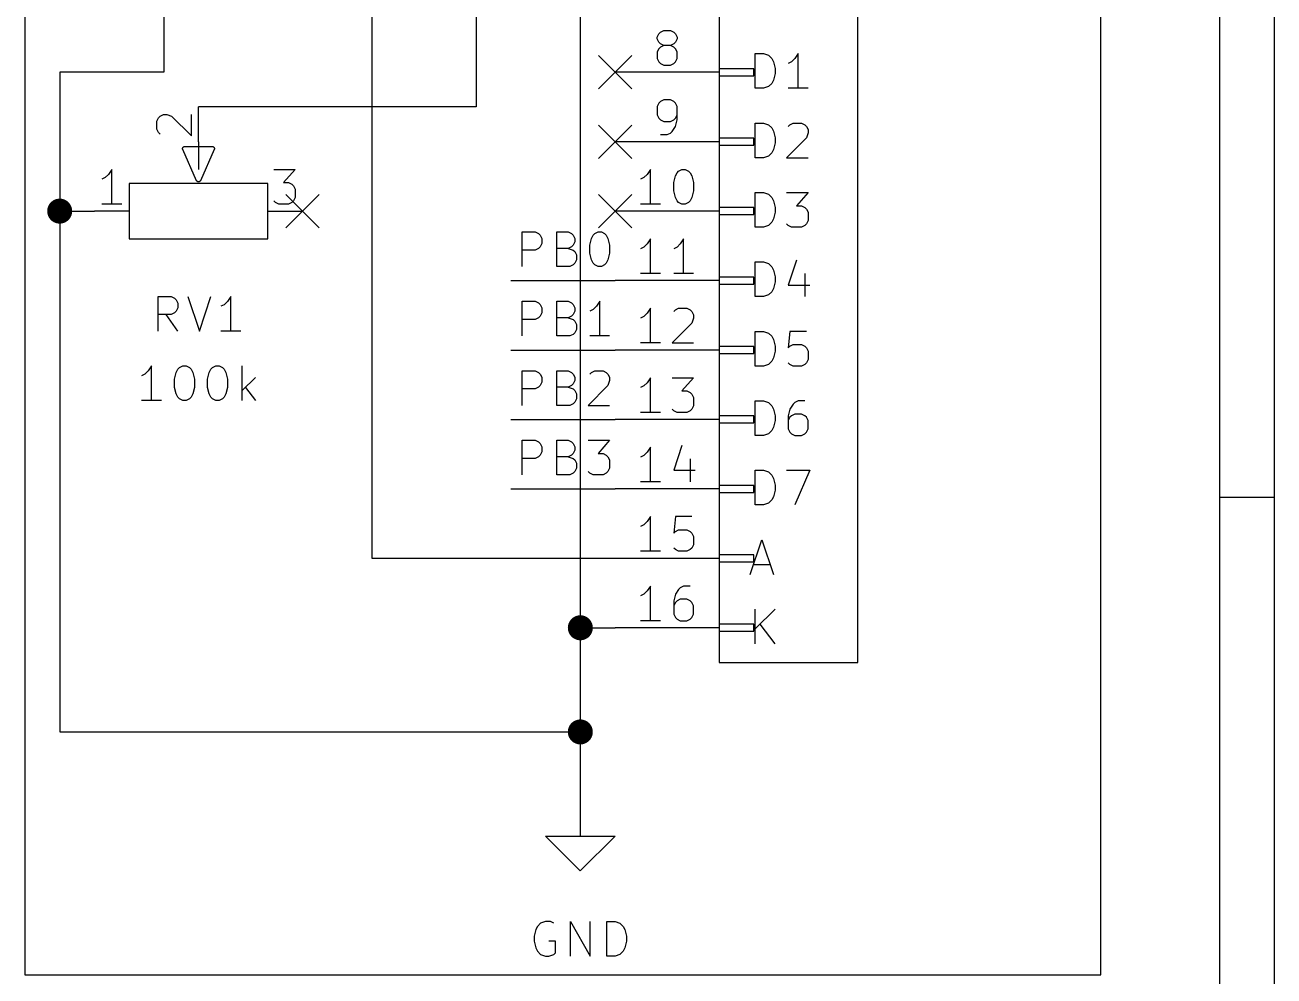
# Model space of a CAD drawing. Header units: millimetres. Extents: x 10 to 287, y -200 to -10.
# Drawn here: x 241.3 to 287, y -77.51 to -42.72 of the extents above; entities that cross this region are included whole.
import ezdxf

# ---------------------------------------------------------------- set-up
doc = ezdxf.new("R2010")
doc.units = ezdxf.units.MM
for name, color, linetype in [('BLUE', 174, 'CONTINUOUS'), ('GREENSIXTYFIVE', 129, 'CONTINUOUS'), ('LIGHTBLUE', 172, 'CONTINUOUS'), ('LIGHTGREEN', 92, 'CONTINUOUS'), ('LIGHTRED', 12, 'CONTINUOUS'), ('RED', 14, 'CONTINUOUS'), ('REDSIX', 19, 'CONTINUOUS'), ('WHITE', 250, 'CONTINUOUS')]:
    doc.layers.add(name, color=color, linetype=linetype)

msp = doc.modelspace()

# ---------------------------------------------------------------- linework, layer by layer
at = {"layer": 'BLUE', "linetype": 'CONTINUOUS'}
for p, q in [((262.2804, -43.8404), (263.4996, -45.0596)), ((263.4996, -43.8404), (262.2804, -45.0596)), ((262.2804, -46.3804), (263.4996, -47.5996)), ((263.4996, -46.3804), (262.2804, -47.5996)), ((250.8504, -48.9204), (252.0696, -50.1396)), ((252.0696, -48.9204), (250.8504, -50.1396)), ((262.2804, -48.9204), (263.4996, -50.1396)), ((263.4996, -48.9204), (262.2804, -50.1396))]:
    msp.add_line(p, q, dxfattribs=at)
at = {"layer": 'GREENSIXTYFIVE', "linetype": 'CONTINUOUS'}
for p, q in [((268.0183, -45.0375), (268.0183, -43.7675)), ((268.0183, -43.7675), (268.3207, -43.7675)), ((268.3207, -43.7675), (268.5021, -43.828)), ((268.5021, -43.828), (268.6231, -43.949)), ((269.5907, -43.7675), (269.4698, -43.949)), ((269.5907, -45.0375), (269.5907, -43.7675)), ((268.6231, -43.949), (268.6836, -44.0699)), ((268.6836, -44.0699), (268.744, -44.3118)), ((268.744, -44.3118), (268.744, -44.4932)), ((269.3488, -44.0699), (269.2279, -44.1304)), ((269.4698, -43.949), (269.3488, -44.0699)), ((268.6836, -44.7351), (268.6231, -44.8561)), ((268.744, -44.4932), (268.6836, -44.7351)), ((268.3207, -45.0375), (268.0183, -45.0375)), ((268.5021, -44.9771), (268.3207, -45.0375)), ((268.6231, -44.8561), (268.5021, -44.9771)), ((269.9536, -45.0375), (269.2279, -45.0375)), ((268.0183, -47.5775), (268.0183, -46.3075)), ((268.0183, -46.3075), (268.3207, -46.3075)), ((268.3207, -46.3075), (268.5021, -46.368)), ((268.5021, -46.368), (268.6231, -46.489)), ((268.6231, -46.489), (268.6836, -46.6099)), ((268.6836, -46.6099), (268.744, -46.8518)), ((269.2279, -46.4285), (269.2883, -46.368)), ((269.2883, -46.368), (269.4093, -46.3075)), ((269.4093, -46.3075), (269.7117, -46.3075)), ((269.7117, -46.3075), (269.8326, -46.368)), ((269.8326, -46.368), (269.8931, -46.4285)), ((269.8931, -46.4285), (269.9536, -46.5494)), ((269.9536, -46.5494), (269.9536, -46.6704)), ((268.744, -47.0332), (268.6836, -47.2751)), ((268.744, -46.8518), (268.744, -47.0332)), ((269.8931, -46.8518), (269.1674, -47.5775)), ((269.9536, -46.6704), (269.8931, -46.8518)), ((268.5021, -47.5171), (268.3207, -47.5775)), ((268.6231, -47.3961), (268.5021, -47.5171)), ((268.6836, -47.2751), (268.6231, -47.3961)), ((268.3207, -47.5775), (268.0183, -47.5775)), ((269.1674, -47.5775), (269.9536, -47.5775)), ((268.0183, -50.1175), (268.0183, -48.8475)), ((268.0183, -48.8475), (268.3207, -48.8475)), ((268.3207, -48.8475), (268.5021, -48.908)), ((269.1674, -48.8475), (269.9536, -48.8475)), ((269.9536, -48.8475), (269.5302, -49.3313)), ((268.5021, -48.908), (268.6231, -49.029)), ((268.6231, -49.029), (268.6836, -49.1499)), ((268.6836, -49.1499), (268.744, -49.3918)), ((269.5302, -49.3313), (269.7117, -49.3313)), ((269.7117, -49.3313), (269.8326, -49.3918)), ((268.6836, -49.8151), (268.6231, -49.9361)), ((268.744, -49.5732), (268.6836, -49.8151)), ((268.744, -49.3918), (268.744, -49.5732)), ((269.8326, -49.3918), (269.8931, -49.4523)), ((269.8931, -49.4523), (269.9536, -49.5732)), ((269.9536, -49.5732), (269.9536, -49.8756)), ((268.3207, -50.1175), (268.0183, -50.1175)), ((268.5021, -50.0571), (268.3207, -50.1175)), ((268.6231, -49.9361), (268.5021, -50.0571)), ((269.2279, -50.0571), (269.1674, -49.9966)), ((269.3488, -50.1175), (269.2279, -50.0571)), ((269.7117, -50.1175), (269.3488, -50.1175)), ((269.8326, -50.0571), (269.7117, -50.1175)), ((269.8931, -49.9966), (269.8326, -50.0571)), ((269.9536, -49.8756), (269.8931, -49.9966)), ((268.0183, -52.6575), (268.0183, -51.3875)), ((268.0183, -51.3875), (268.3207, -51.3875)), ((268.3207, -51.3875), (268.5021, -51.448)), ((268.5021, -51.448), (268.6231, -51.569)), ((268.6231, -51.569), (268.6836, -51.6899)), ((269.5302, -51.3271), (269.2279, -52.2342)), ((268.6836, -51.6899), (268.744, -51.9318)), ((268.744, -51.9318), (268.744, -52.1132)), ((269.8326, -51.8109), (269.8326, -52.6575)), ((268.6231, -52.4761), (268.5021, -52.5971)), ((268.6836, -52.3551), (268.6231, -52.4761)), ((268.744, -52.1132), (268.6836, -52.3551)), ((269.2279, -52.2342), (270.014, -52.2342)), ((246.1682, -53.9191), (246.1682, -52.6491)), ((246.1682, -52.6491), (246.652, -52.6491)), ((246.652, -52.6491), (246.773, -52.7096)), ((246.773, -52.7096), (246.8335, -52.7701)), ((246.8335, -52.7701), (246.8939, -52.891)), ((246.8939, -52.891), (246.8939, -53.0725)), ((247.2568, -52.6491), (247.6801, -53.9191)), ((247.6801, -53.9191), (248.1035, -52.6491)), ((248.5873, -52.9515), (248.4664, -53.012)), ((248.7083, -52.8306), (248.5873, -52.9515)), ((248.8292, -52.6491), (248.7083, -52.8306)), ((248.8292, -53.9191), (248.8292, -52.6491)), ((268.3207, -52.6575), (268.0183, -52.6575)), ((268.5021, -52.5971), (268.3207, -52.6575)), ((246.652, -53.3144), (246.1682, -53.3144)), ((246.8939, -53.9191), (246.4706, -53.3144)), ((246.773, -53.2539), (246.652, -53.3144)), ((246.8335, -53.1934), (246.773, -53.2539)), ((246.8939, -53.0725), (246.8335, -53.1934)), ((249.1921, -53.9191), (248.4664, -53.9191)), ((268.0183, -55.1975), (268.0183, -53.9275)), ((268.0183, -53.9275), (268.3207, -53.9275)), ((268.3207, -53.9275), (268.5021, -53.988)), ((269.2883, -53.9275), (269.2279, -54.5323)), ((269.8931, -53.9275), (269.2883, -53.9275)), ((268.5021, -53.988), (268.6231, -54.109)), ((268.6231, -54.109), (268.6836, -54.2299)), ((268.6836, -54.2299), (268.744, -54.4718)), ((268.744, -54.6532), (268.6836, -54.8951)), ((268.744, -54.4718), (268.744, -54.6532)), ((269.2279, -54.5323), (269.2883, -54.4718)), ((269.2883, -54.4718), (269.4093, -54.4113)), ((269.4093, -54.4113), (269.7117, -54.4113)), ((269.7117, -54.4113), (269.8326, -54.4718)), ((269.8326, -54.4718), (269.8931, -54.5323)), ((269.8931, -54.5323), (269.9536, -54.6532)), ((269.9536, -54.6532), (269.9536, -54.9556)), ((245.9264, -55.1891), (245.8055, -55.3706)), ((245.9264, -56.4591), (245.9264, -55.1891)), ((246.894, -55.3101), (246.9545, -55.2496)), ((246.9545, -55.2496), (247.0754, -55.1891)), ((247.0754, -55.1891), (247.1964, -55.1891)), ((247.1964, -55.1891), (247.3173, -55.2496)), ((247.3173, -55.2496), (247.3778, -55.3101)), ((248.1035, -55.3101), (248.164, -55.2496)), ((248.164, -55.2496), (248.2849, -55.1891)), ((248.2849, -55.1891), (248.4059, -55.1891)), ((248.4059, -55.1891), (248.5268, -55.2496)), ((248.5268, -55.2496), (248.5873, -55.3101)), ((249.2525, -56.4591), (249.2525, -55.1891)), ((268.3207, -55.1975), (268.0183, -55.1975)), ((268.5021, -55.1371), (268.3207, -55.1975)), ((268.6231, -55.0161), (268.5021, -55.1371)), ((268.6836, -54.8951), (268.6231, -55.0161)), ((269.2883, -55.1371), (269.2279, -55.0766)), ((269.4093, -55.1975), (269.2883, -55.1371)), ((269.7117, -55.1975), (269.4093, -55.1975)), ((269.8326, -55.1371), (269.7117, -55.1975)), ((269.8931, -55.0766), (269.8326, -55.1371)), ((269.9536, -54.9556), (269.8931, -55.0766)), ((245.6845, -55.4915), (245.5636, -55.552)), ((245.8055, -55.3706), (245.6845, -55.4915)), ((246.7731, -55.6729), (246.8335, -55.431)), ((246.7731, -55.9753), (246.7731, -55.6729)), ((246.8335, -55.431), (246.894, -55.3101)), ((247.3778, -55.3101), (247.4383, -55.431)), ((247.4383, -55.431), (247.4988, -55.6729)), ((247.4988, -55.6729), (247.4988, -55.9753)), ((247.9826, -55.6729), (248.043, -55.431)), ((247.9826, -55.9753), (247.9826, -55.6729)), ((248.043, -55.431), (248.1035, -55.3101)), ((248.5873, -55.3101), (248.6478, -55.431)), ((248.6478, -55.431), (248.7083, -55.6729)), ((248.7083, -55.6729), (248.7083, -55.9753)), ((249.7363, -55.6125), (249.2525, -56.0963)), ((246.8335, -56.2172), (246.7731, -55.9753)), ((247.4988, -55.9753), (247.4383, -56.2172)), ((248.043, -56.2172), (247.9826, -55.9753)), ((248.7083, -55.9753), (248.6478, -56.2172)), ((249.3735, -55.9753), (249.7363, -56.4591)), ((246.2893, -56.4591), (245.5636, -56.4591)), ((246.894, -56.3382), (246.8335, -56.2172)), ((246.9545, -56.3987), (246.894, -56.3382)), ((247.0754, -56.4591), (246.9545, -56.3987)), ((247.1964, -56.4591), (247.0754, -56.4591)), ((247.3173, -56.3987), (247.1964, -56.4591)), ((247.3778, -56.3382), (247.3173, -56.3987)), ((247.4383, -56.2172), (247.3778, -56.3382)), ((248.1035, -56.3382), (248.043, -56.2172)), ((248.164, -56.3987), (248.1035, -56.3382)), ((248.2849, -56.4591), (248.164, -56.3987)), ((248.4059, -56.4591), (248.2849, -56.4591)), ((248.5268, -56.3987), (248.4059, -56.4591)), ((248.5873, -56.3382), (248.5268, -56.3987)), ((248.6478, -56.2172), (248.5873, -56.3382)), ((268.0183, -57.7375), (268.0183, -56.4675)), ((268.0183, -56.4675), (268.3207, -56.4675)), ((268.3207, -56.4675), (268.5021, -56.528)), ((268.5021, -56.528), (268.6231, -56.649)), ((268.6231, -56.649), (268.6836, -56.7699)), ((269.4093, -56.5885), (269.2883, -56.7699)), ((269.4698, -56.528), (269.4093, -56.5885)), ((269.5907, -56.4675), (269.4698, -56.528)), ((269.8326, -56.4675), (269.5907, -56.4675)), ((268.6836, -56.7699), (268.744, -57.0118)), ((268.744, -57.0118), (268.744, -57.1932)), ((269.2883, -56.7699), (269.2279, -57.0118)), ((269.2279, -57.0118), (269.2279, -57.4956)), ((269.2883, -57.0723), (269.2279, -57.1932)), ((269.3488, -57.0118), (269.2883, -57.0723)), ((269.4698, -56.9513), (269.3488, -57.0118)), ((269.7117, -56.9513), (269.4698, -56.9513)), ((269.8326, -57.0118), (269.7117, -56.9513)), ((269.8931, -57.0723), (269.8326, -57.0118)), ((269.9536, -57.1932), (269.8931, -57.0723)), ((268.6231, -57.5561), (268.5021, -57.6771)), ((268.6836, -57.4351), (268.6231, -57.5561)), ((268.744, -57.1932), (268.6836, -57.4351)), ((269.2279, -57.4956), (269.2883, -57.6166)), ((269.8931, -57.6166), (269.9536, -57.4956)), ((269.9536, -57.4956), (269.9536, -57.1932)), ((268.3207, -57.7375), (268.0183, -57.7375)), ((268.5021, -57.6771), (268.3207, -57.7375)), ((269.2883, -57.6166), (269.3488, -57.6771)), ((269.3488, -57.6771), (269.4698, -57.7375)), ((269.4698, -57.7375), (269.7117, -57.7375)), ((269.7117, -57.7375), (269.8326, -57.6771)), ((269.8326, -57.6771), (269.8931, -57.6166)), ((268.0183, -60.2775), (268.0183, -59.0075)), ((268.0183, -59.0075), (268.3207, -59.0075)), ((268.3207, -59.0075), (268.5021, -59.068)), ((268.5021, -59.068), (268.6231, -59.189)), ((268.6231, -59.189), (268.6836, -59.3099)), ((268.6836, -59.3099), (268.744, -59.5518)), ((269.1674, -59.0075), (270.014, -59.0075)), ((270.014, -59.0075), (269.4698, -60.2775)), ((268.744, -59.7332), (268.6836, -59.9751)), ((268.744, -59.5518), (268.744, -59.7332)), ((268.3207, -60.2775), (268.0183, -60.2775)), ((268.5021, -60.2171), (268.3207, -60.2775)), ((268.6231, -60.0961), (268.5021, -60.2171)), ((268.6836, -59.9751), (268.6231, -60.0961)), ((267.8369, -62.8175), (268.2602, -61.5475)), ((268.2602, -61.5475), (268.6836, -62.8175)), ((267.9579, -62.4547), (268.5626, -62.4547)), ((268.0183, -65.3575), (268.0183, -64.0875)), ((268.744, -64.0875), (268.0183, -64.8132)), ((268.744, -65.3575), (268.1998, -64.6318)), ((259.9871, -75.8116), (259.9267, -76.0535)), ((260.0476, -75.6907), (259.9871, -75.8116)), ((260.1686, -75.5697), (260.0476, -75.6907)), ((260.35, -75.5092), (260.1686, -75.5697)), ((260.5314, -75.5092), (260.35, -75.5092)), ((260.6524, -75.5697), (260.5314, -75.5092)), ((261.2571, -76.7792), (261.2571, -75.5092)), ((261.2571, -75.5092), (261.9828, -76.7792)), ((261.9828, -76.7792), (261.9828, -75.5092)), ((262.5876, -76.7792), (262.5876, -75.5092)), ((262.5876, -75.5092), (262.89, -75.5092)), ((262.89, -75.5092), (263.0714, -75.5697)), ((263.0714, -75.5697), (263.1924, -75.6907)), ((263.1924, -75.6907), (263.2529, -75.8116)), ((263.2529, -75.8116), (263.3133, -76.0535)), ((259.9267, -76.0535), (259.9267, -76.2349)), ((259.9267, -76.2349), (259.9871, -76.4768)), ((260.7128, -76.2349), (260.4709, -76.2349)), ((260.7128, -76.6583), (260.7128, -76.2349)), ((263.3133, -76.2349), (263.2529, -76.4768)), ((263.3133, -76.0535), (263.3133, -76.2349)), ((259.9871, -76.4768), (260.0476, -76.5978)), ((260.0476, -76.5978), (260.1686, -76.7188)), ((260.1686, -76.7188), (260.35, -76.7792)), ((260.35, -76.7792), (260.4709, -76.7792)), ((260.4709, -76.7792), (260.6524, -76.7188)), ((260.6524, -76.7188), (260.7128, -76.6583)), ((262.89, -76.7792), (262.5876, -76.7792)), ((263.0714, -76.7188), (262.89, -76.7792)), ((263.1924, -76.5978), (263.0714, -76.7188)), ((263.2529, -76.4768), (263.1924, -76.5978))]:
    msp.add_line(p, q, dxfattribs=at)
at = {"layer": 'LIGHTBLUE', "linetype": 'CONTINUOUS'}
for p, q in [((241.3, -19.05), (241.3, -77.47)), ((280.67, -77.47), (280.67, -19.05)), ((241.3, -77.47), (280.67, -77.47))]:
    msp.add_line(p, q, dxfattribs=at)
at = {"layer": 'LIGHTGREEN', "linetype": 'CONTINUOUS'}
for p, q in [((261.62, -26.67), (261.62, -64.77)), ((254, -62.23), (254, -29.21)), ((257.81, -31.75), (257.81, -45.72)), ((246.38, -36.83), (246.38, -44.45)), ((246.38, -44.45), (242.57, -44.45)), ((242.57, -44.45), (242.57, -49.53)), ((257.81, -45.72), (247.65, -45.72)), ((242.57, -49.53), (242.57, -68.58)), ((242.57, -49.53), (243.84, -49.53)), ((259.08, -52.07), (262.89, -52.07)), ((259.08, -54.61), (262.89, -54.61)), ((259.08, -57.15), (262.89, -57.15)), ((259.08, -59.69), (262.89, -59.69)), ((262.89, -62.23), (254, -62.23)), ((261.62, -64.77), (262.89, -64.77)), ((261.62, -64.77), (261.62, -68.58)), ((242.57, -68.58), (261.62, -68.58)), ((261.62, -68.58), (261.62, -71.12))]:
    msp.add_line(p, q, dxfattribs=at)
at = {"layer": 'LIGHTGREEN', "const_width": 0.4572}
for points in [[(242.3414, -49.53, 1), (242.7986, -49.53, 1)], [(261.3914, -64.77, 1), (261.8486, -64.77, 1)], [(261.3914, -68.58, 1), (261.8486, -68.58, 1)]]:
    msp.add_lwpolyline(points, format="xyb", close=True, dxfattribs=at)
at = {"layer": 'LIGHTRED', "linetype": 'CONTINUOUS'}
for p, q in [((264.5531, -42.9834), (264.6741, -42.9229)), ((264.6741, -42.9229), (264.916, -42.9229)), ((264.916, -42.9229), (265.0369, -42.9834)), ((264.4322, -43.1648), (264.4926, -43.0439)), ((264.4322, -43.2253), (264.4322, -43.1648)), ((264.4926, -43.3463), (264.4322, -43.2253)), ((264.4926, -43.0439), (264.5531, -42.9834)), ((264.5531, -43.4067), (264.4926, -43.3463)), ((264.6741, -43.4672), (264.5531, -43.4067)), ((265.0369, -43.4067), (264.916, -43.4672)), ((265.0369, -42.9834), (265.0974, -43.0439)), ((265.0974, -43.3463), (265.0369, -43.4067)), ((265.0974, -43.0439), (265.1579, -43.1648)), ((265.1579, -43.2253), (265.0974, -43.3463)), ((265.1579, -43.1648), (265.1579, -43.2253)), ((264.4926, -43.5882), (264.4322, -43.7091)), ((264.4322, -43.7091), (264.4322, -43.951)), ((264.5531, -43.5277), (264.4926, -43.5882)), ((264.6741, -43.4672), (264.5531, -43.5277)), ((264.916, -43.4672), (264.6741, -43.4672)), ((265.0369, -43.5277), (264.916, -43.4672)), ((265.0974, -43.5882), (265.0369, -43.5277)), ((265.1579, -43.7091), (265.0974, -43.5882)), ((265.1579, -43.951), (265.1579, -43.7091)), ((264.4322, -43.951), (264.4926, -44.072)), ((264.4926, -44.072), (264.5531, -44.1325)), ((264.5531, -44.1325), (264.6741, -44.1929)), ((264.6741, -44.1929), (264.916, -44.1929)), ((264.916, -44.1929), (265.0369, -44.1325)), ((265.0369, -44.1325), (265.0974, -44.072)), ((265.0974, -44.072), (265.1579, -43.951)), ((264.4926, -45.5839), (264.4322, -45.7048)), ((264.5531, -45.5234), (264.4926, -45.5839)), ((264.6741, -45.4629), (264.5531, -45.5234)), ((264.916, -45.4629), (264.6741, -45.4629)), ((265.0369, -45.5234), (264.916, -45.4629)), ((265.0974, -45.5839), (265.0369, -45.5234)), ((265.1579, -45.7048), (265.0974, -45.5839)), ((246.1229, -46.2339), (246.1834, -46.113)), ((246.1834, -46.113), (246.2439, -46.0525)), ((246.2439, -46.0525), (246.3648, -45.992)), ((246.3648, -45.992), (246.4858, -45.992)), ((246.4858, -45.992), (246.6672, -46.0525)), ((246.6672, -46.0525), (247.3929, -46.7782)), ((247.3929, -46.7782), (247.3929, -45.992)), ((264.4322, -45.7048), (264.4322, -46.0072)), ((264.4322, -46.0072), (264.4926, -46.1282)), ((264.4926, -46.1282), (264.5531, -46.1886)), ((265.0369, -46.1886), (265.0974, -46.1282)), ((265.0974, -46.1282), (265.1579, -46.0072)), ((265.1579, -46.1886), (265.1579, -45.7048)), ((246.1229, -46.5363), (246.1229, -46.2339)), ((246.1834, -46.6573), (246.1229, -46.5363)), ((264.5531, -46.1886), (264.6741, -46.2491)), ((264.6741, -46.2491), (264.916, -46.2491)), ((264.916, -46.2491), (265.0369, -46.1886)), ((264.916, -46.6725), (264.9764, -46.612)), ((264.9764, -46.612), (265.0974, -46.4305)), ((265.0974, -46.4305), (265.1579, -46.1886)), ((246.2439, -46.7177), (246.1834, -46.6573)), ((264.5531, -46.7329), (264.795, -46.7329)), ((264.795, -46.7329), (264.916, -46.6725)), ((244.2331, -48.3053), (244.1122, -48.3658)), ((244.3541, -48.1844), (244.2331, -48.3053)), ((244.475, -48.0029), (244.3541, -48.1844)), ((244.475, -49.2729), (244.475, -48.0029)), ((250.4017, -48.0029), (251.1879, -48.0029)), ((251.1879, -48.0029), (250.7645, -48.4867)), ((263.9483, -48.3053), (263.8274, -48.3658)), ((264.0693, -48.1844), (263.9483, -48.3053)), ((264.1902, -48.0029), (264.0693, -48.1844)), ((264.1902, -49.2729), (264.1902, -48.0029)), ((265.0369, -48.4867), (265.0973, -48.2448)), ((265.0973, -48.2448), (265.1578, -48.1239)), ((265.1578, -48.1239), (265.2183, -48.0634)), ((265.2183, -48.0634), (265.3392, -48.0029)), ((265.3392, -48.0029), (265.4602, -48.0029)), ((265.4602, -48.0029), (265.5811, -48.0634)), ((265.5811, -48.0634), (265.6416, -48.1239)), ((265.6416, -48.1239), (265.7021, -48.2448)), ((265.7021, -48.2448), (265.7626, -48.4867)), ((250.7645, -48.4867), (250.946, -48.4867)), ((250.946, -48.4867), (251.0669, -48.5472)), ((251.0669, -48.5472), (251.1274, -48.6077)), ((251.1274, -48.6077), (251.1879, -48.7286)), ((251.1879, -48.7286), (251.1879, -49.031)), ((265.0369, -48.7891), (265.0369, -48.4867)), ((265.0973, -49.031), (265.0369, -48.7891)), ((265.7626, -48.7891), (265.7021, -49.031)), ((265.7626, -48.4867), (265.7626, -48.7891)), ((244.8379, -49.2729), (244.1122, -49.2729)), ((250.4622, -49.2125), (250.4017, -49.152)), ((250.5831, -49.2729), (250.4622, -49.2125)), ((250.946, -49.2729), (250.5831, -49.2729)), ((251.0669, -49.2125), (250.946, -49.2729)), ((251.1274, -49.152), (251.0669, -49.2125)), ((251.1879, -49.031), (251.1274, -49.152)), ((264.5531, -49.2729), (263.8274, -49.2729)), ((265.1578, -49.152), (265.0973, -49.031)), ((265.2183, -49.2125), (265.1578, -49.152)), ((265.3392, -49.2729), (265.2183, -49.2125)), ((265.4602, -49.2729), (265.3392, -49.2729)), ((265.5811, -49.2125), (265.4602, -49.2729)), ((265.6416, -49.152), (265.5811, -49.2125)), ((265.7021, -49.031), (265.6416, -49.152)), ((264.0693, -50.7244), (263.9483, -50.8453)), ((264.1902, -50.5429), (264.0693, -50.7244)), ((264.1902, -51.8129), (264.1902, -50.5429)), ((265.2788, -50.7244), (265.1578, -50.8453)), ((265.3997, -50.5429), (265.2788, -50.7244)), ((265.3997, -51.8129), (265.3997, -50.5429)), ((263.9483, -50.8453), (263.8274, -50.9058)), ((265.1578, -50.8453), (265.0369, -50.9058)), ((264.5531, -51.8129), (263.8274, -51.8129)), ((265.7626, -51.8129), (265.0369, -51.8129)), ((263.9483, -53.3853), (263.8274, -53.4458)), ((264.0693, -53.2644), (263.9483, -53.3853)), ((264.1902, -53.0829), (264.0693, -53.2644)), ((264.1902, -54.3529), (264.1902, -53.0829)), ((265.0369, -53.2039), (265.0973, -53.1434)), ((265.0973, -53.1434), (265.2183, -53.0829)), ((265.2183, -53.0829), (265.5207, -53.0829)), ((265.5207, -53.0829), (265.6416, -53.1434)), ((265.6416, -53.1434), (265.7021, -53.2039)), ((265.7021, -53.2039), (265.7626, -53.3248)), ((265.7626, -53.4458), (265.7021, -53.6272)), ((265.7626, -53.3248), (265.7626, -53.4458)), ((265.7021, -53.6272), (264.9764, -54.3529)), ((264.5531, -54.3529), (263.8274, -54.3529)), ((264.9764, -54.3529), (265.7626, -54.3529)), ((264.1902, -55.6229), (264.0693, -55.8044)), ((264.1902, -56.8929), (264.1902, -55.6229)), ((264.9764, -55.6229), (265.7626, -55.6229)), ((265.7626, -55.6229), (265.3392, -56.1067)), ((263.9483, -55.9253), (263.8274, -55.9858)), ((264.0693, -55.8044), (263.9483, -55.9253)), ((265.3392, -56.1067), (265.5207, -56.1067)), ((265.5207, -56.1067), (265.6416, -56.1672)), ((265.6416, -56.1672), (265.7021, -56.2277)), ((265.7021, -56.2277), (265.7626, -56.3486)), ((265.7626, -56.651), (265.7021, -56.772)), ((265.7626, -56.3486), (265.7626, -56.651)), ((264.5531, -56.8929), (263.8274, -56.8929)), ((265.0369, -56.8325), (264.9764, -56.772)), ((265.1578, -56.8929), (265.0369, -56.8325)), ((265.5207, -56.8929), (265.1578, -56.8929)), ((265.6416, -56.8325), (265.5207, -56.8929)), ((265.7021, -56.772), (265.6416, -56.8325)), ((263.9483, -58.4653), (263.8274, -58.5258)), ((264.0693, -58.3444), (263.9483, -58.4653)), ((264.1902, -58.1629), (264.0693, -58.3444)), ((264.1902, -59.4329), (264.1902, -58.1629)), ((265.3392, -58.1025), (265.0369, -59.0096)), ((265.6416, -58.5863), (265.6416, -59.4329)), ((265.0369, -59.0096), (265.823, -59.0096)), ((264.5531, -59.4329), (263.8274, -59.4329)), ((264.1902, -60.7029), (264.0693, -60.8844)), ((264.1902, -61.9729), (264.1902, -60.7029)), ((265.0973, -60.7029), (265.0369, -61.3077)), ((265.7021, -60.7029), (265.0973, -60.7029)), ((263.9483, -61.0053), (263.8274, -61.0658)), ((264.0693, -60.8844), (263.9483, -61.0053)), ((265.0973, -61.2472), (265.2183, -61.1867)), ((265.2183, -61.1867), (265.5207, -61.1867)), ((265.5207, -61.1867), (265.6416, -61.2472)), ((265.0369, -61.3077), (265.0973, -61.2472)), ((265.6416, -61.2472), (265.7021, -61.3077)), ((265.7021, -61.3077), (265.7626, -61.4286)), ((265.7626, -61.4286), (265.7626, -61.731)), ((264.5531, -61.9729), (263.8274, -61.9729)), ((265.0973, -61.9125), (265.0369, -61.852)), ((265.2183, -61.9729), (265.0973, -61.9125)), ((265.5207, -61.9729), (265.2183, -61.9729)), ((265.6416, -61.9125), (265.5207, -61.9729)), ((265.7021, -61.852), (265.6416, -61.9125)), ((265.7626, -61.731), (265.7021, -61.852)), ((264.0693, -63.4244), (263.9483, -63.5453)), ((264.1902, -63.2429), (264.0693, -63.4244)), ((264.1902, -64.5129), (264.1902, -63.2429)), ((265.2183, -63.3639), (265.0973, -63.5453)), ((265.2788, -63.3034), (265.2183, -63.3639)), ((265.3997, -63.2429), (265.2788, -63.3034)), ((265.6416, -63.2429), (265.3997, -63.2429)), ((263.9483, -63.5453), (263.8274, -63.6058)), ((265.0973, -63.5453), (265.0369, -63.7872)), ((265.0369, -63.7872), (265.0369, -64.271)), ((265.0973, -63.8477), (265.0369, -63.9686)), ((265.1578, -63.7872), (265.0973, -63.8477)), ((265.2788, -63.7267), (265.1578, -63.7872)), ((265.5207, -63.7267), (265.2788, -63.7267)), ((265.6416, -63.7872), (265.5207, -63.7267)), ((265.7021, -63.8477), (265.6416, -63.7872)), ((265.7626, -63.9686), (265.7021, -63.8477)), ((265.7626, -64.271), (265.7626, -63.9686)), ((265.0369, -64.271), (265.0973, -64.392)), ((265.0973, -64.392), (265.1578, -64.4525)), ((265.6416, -64.4525), (265.7021, -64.392)), ((265.7021, -64.392), (265.7626, -64.271)), ((264.5531, -64.5129), (263.8274, -64.5129)), ((265.1578, -64.4525), (265.2788, -64.5129)), ((265.2788, -64.5129), (265.5207, -64.5129)), ((265.5207, -64.5129), (265.6416, -64.4525))]:
    msp.add_line(p, q, dxfattribs=at)
at = {"layer": 'RED', "linetype": 'CONTINUOUS'}
for p, q in [((287.0022, -10), (287.0022, -200.0072)), ((285.0022, -12), (285.0022, -198.0072)), ((266.7, -25.4), (266.7, -66.04)), ((271.78, -66.04), (271.78, -25.4)), ((266.7, -44.323), (266.7, -44.577)), ((267.97, -44.323), (266.7, -44.323)), ((267.97, -44.577), (267.97, -44.323)), ((266.7, -44.45), (262.89, -44.45)), ((266.7, -44.577), (267.97, -44.577)), ((247.65, -46.99), (247.65, -45.72)), ((247.65, -46.99), (247.65, -48.006)), ((266.7, -46.99), (262.89, -46.99)), ((266.7, -46.863), (266.7, -47.117)), ((267.97, -46.863), (266.7, -46.863)), ((267.97, -47.117), (267.97, -46.863)), ((247.0669, -47.2311), (247.0673, -47.23)), ((247.0673, -47.2459), (247.0669, -47.2311)), ((247.0673, -47.2291), (247.0725, -47.2163)), ((247.0673, -47.23), (247.0673, -47.2291)), ((247.0673, -47.2589), (247.0673, -47.2459)), ((247.0676, -47.2598), (247.0673, -47.2589)), ((247.0677, -47.2607), (247.0676, -47.2598)), ((247.0724, -47.2749), (247.0677, -47.2607)), ((247.5804, -48.4179), (247.0724, -47.2749)), ((247.0725, -47.2163), (247.0776, -47.2032)), ((247.0776, -47.2032), (247.0782, -47.2024)), ((247.0782, -47.2024), (247.0786, -47.2017)), ((247.0786, -47.2017), (247.0878, -47.1925)), ((247.0878, -47.1925), (247.098, -47.1818)), ((247.098, -47.1818), (247.0988, -47.1814)), ((247.0988, -47.1814), (247.0997, -47.1806)), ((247.0997, -47.1806), (247.1141, -47.1746)), ((247.1141, -47.1746), (247.1253, -47.1697)), ((247.1253, -47.1697), (247.1261, -47.1696)), ((247.1261, -47.1696), (247.1271, -47.1693)), ((247.1271, -47.1693), (247.142, -47.1678)), ((247.142, -47.1678), (248.158, -47.1678)), ((248.2276, -47.275), (247.7196, -48.4179)), ((248.158, -47.1678), (248.1729, -47.1693)), ((248.1729, -47.1693), (248.1738, -47.1696)), ((248.1738, -47.1696), (248.1747, -47.1697)), ((248.1747, -47.1697), (248.1858, -47.1746)), ((248.1858, -47.1746), (248.2003, -47.1806)), ((248.2003, -47.1806), (248.2011, -47.1814)), ((248.2011, -47.1814), (248.202, -47.1818)), ((248.202, -47.1818), (248.2122, -47.1925)), ((248.2122, -47.1925), (248.2214, -47.2017)), ((248.2214, -47.2017), (248.2217, -47.2024)), ((248.2217, -47.2024), (248.2224, -47.2032)), ((248.2224, -47.2032), (248.2274, -47.2163)), ((248.2274, -47.2163), (248.2327, -47.2291)), ((248.2323, -47.2607), (248.2276, -47.275)), ((248.2327, -47.2589), (248.2323, -47.2598)), ((248.2323, -47.2598), (248.2323, -47.2607)), ((248.2327, -47.2291), (248.2327, -47.23)), ((248.2327, -47.23), (248.2331, -47.2311)), ((248.2331, -47.2311), (248.2327, -47.2459)), ((248.2327, -47.2459), (248.2327, -47.2589)), ((266.7, -47.117), (267.97, -47.117)), ((247.5847, -48.4254), (247.5804, -48.4179)), ((247.5856, -48.4278), (247.5847, -48.4254)), ((247.5866, -48.4289), (247.5856, -48.4278)), ((247.5878, -48.4309), (247.5866, -48.4289)), ((247.5964, -48.4392), (247.5878, -48.4309)), ((247.606, -48.4492), (247.5964, -48.4392)), ((247.7028, -48.4398), (247.694, -48.4492)), ((247.7122, -48.431), (247.7028, -48.4398)), ((247.7134, -48.4288), (247.7122, -48.431)), ((247.7144, -48.4278), (247.7134, -48.4288)), ((247.7152, -48.4256), (247.7144, -48.4278)), ((247.7196, -48.4179), (247.7152, -48.4256)), ((245.11, -48.514), (245.11, -50.546)), ((250.19, -48.514), (245.11, -48.514)), ((247.6076, -48.4499), (247.606, -48.4492)), ((247.6092, -48.4514), (247.6076, -48.4499)), ((247.6222, -48.4564), (247.6092, -48.4514)), ((247.6333, -48.4613), (247.6222, -48.4564)), ((247.6351, -48.4613), (247.6333, -48.4613)), ((247.6371, -48.4621), (247.6351, -48.4613)), ((247.65, -48.4617), (247.6371, -48.4621)), ((247.6629, -48.4621), (247.65, -48.4617)), ((247.6648, -48.4613), (247.6629, -48.4621)), ((247.6667, -48.4613), (247.6648, -48.4613)), ((247.6777, -48.4564), (247.6667, -48.4613)), ((247.6908, -48.4514), (247.6777, -48.4564)), ((247.6923, -48.4499), (247.6908, -48.4514)), ((247.694, -48.4492), (247.6923, -48.4499)), ((250.19, -50.546), (250.19, -48.514)), ((245.11, -49.53), (243.84, -49.53)), ((250.19, -49.53), (251.46, -49.53)), ((266.7, -49.53), (262.89, -49.53)), ((266.7, -49.403), (266.7, -49.657)), ((267.97, -49.403), (266.7, -49.403)), ((266.7, -49.657), (267.97, -49.657)), ((267.97, -49.657), (267.97, -49.403)), ((245.11, -50.546), (250.19, -50.546)), ((266.7, -52.07), (262.89, -52.07)), ((266.7, -51.943), (266.7, -52.197)), ((267.97, -51.943), (266.7, -51.943)), ((267.97, -52.197), (267.97, -51.943)), ((266.7, -52.197), (267.97, -52.197)), ((266.7, -54.61), (262.89, -54.61)), ((266.7, -54.483), (266.7, -54.737)), ((267.97, -54.483), (266.7, -54.483)), ((266.7, -54.737), (267.97, -54.737)), ((267.97, -54.737), (267.97, -54.483)), ((266.7, -57.023), (266.7, -57.277)), ((267.97, -57.023), (266.7, -57.023)), ((267.97, -57.277), (267.97, -57.023)), ((266.7, -57.15), (262.89, -57.15)), ((266.7, -57.277), (267.97, -57.277)), ((266.7, -59.69), (262.89, -59.69)), ((266.7, -59.563), (266.7, -59.817)), ((267.97, -59.563), (266.7, -59.563)), ((266.7, -59.817), (267.97, -59.817)), ((267.97, -59.817), (267.97, -59.563)), ((287.0022, -60), (285.0022, -60)), ((266.7, -62.103), (266.7, -62.357)), ((267.97, -62.103), (266.7, -62.103)), ((267.97, -62.357), (267.97, -62.103)), ((266.7, -62.23), (262.89, -62.23)), ((266.7, -62.357), (267.97, -62.357)), ((266.7, -64.77), (262.89, -64.77)), ((266.7, -64.643), (266.7, -64.897)), ((267.97, -64.643), (266.7, -64.643)), ((266.7, -64.897), (267.97, -64.897)), ((267.97, -64.897), (267.97, -64.643)), ((266.7, -66.04), (271.78, -66.04)), ((261.62, -71.12), (261.62, -72.39)), ((261.62, -73.66), (260.35, -72.39)), ((260.35, -72.39), (261.62, -72.39)), ((261.62, -72.39), (262.89, -72.39)), ((262.89, -72.39), (261.62, -73.66))]:
    msp.add_line(p, q, dxfattribs=at)
at = {"layer": 'REDSIX', "linetype": 'CONTINUOUS'}
for p, q in [((259.4867, -51.5569), (259.4867, -50.2869)), ((259.4867, -50.2869), (259.9705, -50.2869)), ((259.9705, -50.2869), (260.0915, -50.3474)), ((260.0915, -50.3474), (260.152, -50.4079)), ((260.152, -50.4079), (260.2124, -50.5288)), ((260.2124, -50.7103), (260.152, -50.8312)), ((260.2124, -50.5288), (260.2124, -50.7103)), ((260.7567, -51.5569), (260.7567, -50.2869)), ((260.7567, -50.2869), (261.1801, -50.2869)), ((261.1801, -50.2869), (261.301, -50.3474)), ((261.301, -50.3474), (261.3615, -50.4079)), ((261.3615, -50.4079), (261.422, -50.5288)), ((261.422, -50.6498), (261.3615, -50.7707)), ((261.422, -50.5288), (261.422, -50.6498)), ((261.9663, -50.7707), (262.0267, -50.5288)), ((262.0267, -50.5288), (262.0872, -50.4079)), ((262.0872, -50.4079), (262.1477, -50.3474)), ((262.1477, -50.3474), (262.2686, -50.2869)), ((262.2686, -50.2869), (262.3896, -50.2869)), ((262.3896, -50.2869), (262.5105, -50.3474)), ((262.5105, -50.3474), (262.571, -50.4079)), ((262.571, -50.4079), (262.6315, -50.5288)), ((262.6315, -50.5288), (262.692, -50.7707)), ((259.9705, -50.9522), (259.4867, -50.9522)), ((260.0915, -50.8917), (259.9705, -50.9522)), ((260.152, -50.8312), (260.0915, -50.8917)), ((261.1801, -50.8917), (260.7567, -50.8917)), ((261.301, -50.8312), (261.1801, -50.8917)), ((261.1801, -50.8917), (261.3615, -50.9522)), ((261.3615, -50.7707), (261.301, -50.8312)), ((261.3615, -50.9522), (261.422, -51.0126)), ((261.422, -51.0126), (261.4824, -51.1336)), ((261.4824, -51.1336), (261.4824, -51.315)), ((261.9663, -51.0731), (261.9663, -50.7707)), ((262.0267, -51.315), (261.9663, -51.0731)), ((262.692, -51.0731), (262.6315, -51.315)), ((262.692, -50.7707), (262.692, -51.0731)), ((261.2405, -51.5569), (260.7567, -51.5569)), ((261.3615, -51.4965), (261.2405, -51.5569)), ((261.422, -51.436), (261.3615, -51.4965)), ((261.4824, -51.315), (261.422, -51.436)), ((262.0872, -51.436), (262.0267, -51.315)), ((262.1477, -51.4965), (262.0872, -51.436)), ((262.2686, -51.5569), (262.1477, -51.4965)), ((262.3896, -51.5569), (262.2686, -51.5569)), ((262.5105, -51.4965), (262.3896, -51.5569)), ((262.571, -51.436), (262.5105, -51.4965)), ((262.6315, -51.315), (262.571, -51.436)), ((259.4867, -54.0969), (259.4867, -52.8269)), ((259.4867, -52.8269), (259.9705, -52.8269)), ((259.9705, -52.8269), (260.0915, -52.8874)), ((260.0915, -52.8874), (260.152, -52.9479)), ((260.152, -52.9479), (260.2124, -53.0688)), ((260.7567, -54.0969), (260.7567, -52.8269)), ((260.7567, -52.8269), (261.1801, -52.8269)), ((261.1801, -52.8269), (261.301, -52.8874)), ((261.301, -52.8874), (261.3615, -52.9479)), ((261.3615, -52.9479), (261.422, -53.0688)), ((262.2082, -53.0084), (262.0872, -53.1293)), ((262.3291, -52.8269), (262.2082, -53.0084)), ((262.3291, -54.0969), (262.3291, -52.8269)), ((260.0915, -53.4317), (259.9705, -53.4922)), ((260.152, -53.3712), (260.0915, -53.4317)), ((260.2124, -53.2503), (260.152, -53.3712)), ((260.2124, -53.0688), (260.2124, -53.2503)), ((261.1801, -53.4317), (260.7567, -53.4317)), ((261.301, -53.3712), (261.1801, -53.4317)), ((261.1801, -53.4317), (261.3615, -53.4922)), ((261.3615, -53.3107), (261.301, -53.3712)), ((261.422, -53.1898), (261.3615, -53.3107)), ((261.422, -53.0688), (261.422, -53.1898)), ((262.0872, -53.1293), (261.9663, -53.1898)), ((259.9705, -53.4922), (259.4867, -53.4922)), ((261.3615, -53.4922), (261.422, -53.5526)), ((261.422, -53.5526), (261.4824, -53.6736)), ((261.4824, -53.855), (261.422, -53.976)), ((261.4824, -53.6736), (261.4824, -53.855)), ((261.2405, -54.0969), (260.7567, -54.0969)), ((261.3615, -54.0365), (261.2405, -54.0969)), ((261.422, -53.976), (261.3615, -54.0365)), ((262.692, -54.0969), (261.9663, -54.0969)), ((259.4867, -56.6369), (259.4867, -55.3669)), ((259.4867, -55.3669), (259.9705, -55.3669)), ((259.9705, -55.3669), (260.0915, -55.4274)), ((260.0915, -55.4274), (260.152, -55.4879)), ((260.152, -55.4879), (260.2124, -55.6088)), ((260.2124, -55.6088), (260.2124, -55.7903)), ((260.7567, -56.6369), (260.7567, -55.3669)), ((260.7567, -55.3669), (261.1801, -55.3669)), ((261.1801, -55.3669), (261.301, -55.4274)), ((261.301, -55.4274), (261.3615, -55.4879)), ((261.3615, -55.4879), (261.422, -55.6088)), ((261.422, -55.7298), (261.3615, -55.8507)), ((261.422, -55.6088), (261.422, -55.7298)), ((261.9663, -55.4879), (262.0267, -55.4274)), ((262.0267, -55.4274), (262.1477, -55.3669)), ((262.1477, -55.3669), (262.4501, -55.3669)), ((262.4501, -55.3669), (262.571, -55.4274)), ((262.571, -55.4274), (262.6315, -55.4879)), ((262.6315, -55.4879), (262.692, -55.6088)), ((262.692, -55.7298), (262.6315, -55.9112)), ((262.692, -55.6088), (262.692, -55.7298)), ((259.9705, -56.0322), (259.4867, -56.0322)), ((260.0915, -55.9717), (259.9705, -56.0322)), ((260.152, -55.9112), (260.0915, -55.9717)), ((260.2124, -55.7903), (260.152, -55.9112)), ((261.1801, -55.9717), (260.7567, -55.9717)), ((261.301, -55.9112), (261.1801, -55.9717)), ((261.1801, -55.9717), (261.3615, -56.0322)), ((261.3615, -55.8507), (261.301, -55.9112)), ((261.3615, -56.0322), (261.422, -56.0926)), ((261.422, -56.0926), (261.4824, -56.2136)), ((261.4824, -56.2136), (261.4824, -56.395)), ((262.6315, -55.9112), (261.9058, -56.6369)), ((261.2405, -56.6369), (260.7567, -56.6369)), ((261.3615, -56.5765), (261.2405, -56.6369)), ((261.422, -56.516), (261.3615, -56.5765)), ((261.4824, -56.395), (261.422, -56.516)), ((261.9058, -56.6369), (262.692, -56.6369)), ((259.4867, -59.1769), (259.4867, -57.9069)), ((259.4867, -57.9069), (259.9705, -57.9069)), ((259.9705, -57.9069), (260.0915, -57.9674)), ((260.0915, -57.9674), (260.152, -58.0279)), ((260.152, -58.0279), (260.2124, -58.1488)), ((260.7567, -59.1769), (260.7567, -57.9069)), ((260.7567, -57.9069), (261.1801, -57.9069)), ((261.1801, -57.9069), (261.301, -57.9674)), ((261.301, -57.9674), (261.3615, -58.0279)), ((261.3615, -58.0279), (261.422, -58.1488)), ((261.9058, -57.9069), (262.692, -57.9069)), ((262.692, -57.9069), (262.2686, -58.3907)), ((260.152, -58.4512), (260.0915, -58.5117)), ((260.2124, -58.3303), (260.152, -58.4512)), ((260.2124, -58.1488), (260.2124, -58.3303)), ((261.301, -58.4512), (261.1801, -58.5117)), ((261.3615, -58.3907), (261.301, -58.4512)), ((261.422, -58.2698), (261.3615, -58.3907)), ((261.422, -58.1488), (261.422, -58.2698)), ((262.2686, -58.3907), (262.4501, -58.3907)), ((262.4501, -58.3907), (262.571, -58.4512)), ((262.571, -58.4512), (262.6315, -58.5117)), ((259.9705, -58.5722), (259.4867, -58.5722)), ((260.0915, -58.5117), (259.9705, -58.5722)), ((261.1801, -58.5117), (260.7567, -58.5117)), ((261.1801, -58.5117), (261.3615, -58.5722)), ((261.3615, -58.5722), (261.422, -58.6326)), ((261.422, -58.6326), (261.4824, -58.7536)), ((261.4824, -58.935), (261.422, -59.056)), ((261.4824, -58.7536), (261.4824, -58.935)), ((262.6315, -58.5117), (262.692, -58.6326)), ((262.692, -58.935), (262.6315, -59.056)), ((262.692, -58.6326), (262.692, -58.935)), ((261.2405, -59.1769), (260.7567, -59.1769)), ((261.3615, -59.1165), (261.2405, -59.1769)), ((261.422, -59.056), (261.3615, -59.1165)), ((261.9663, -59.1165), (261.9058, -59.056)), ((262.0872, -59.1769), (261.9663, -59.1165)), ((262.4501, -59.1769), (262.0872, -59.1769)), ((262.571, -59.1165), (262.4501, -59.1769)), ((262.6315, -59.056), (262.571, -59.1165))]:
    msp.add_line(p, q, dxfattribs=at)
at = {"layer": 'WHITE', "linetype": 'CONTINUOUS'}
for p, q in [((266.7, -25.4), (266.7, -66.04)), ((271.78, -66.04), (271.78, -25.4)), ((266.7, -66.04), (271.78, -66.04))]:
    msp.add_line(p, q, dxfattribs=at)

doc.saveas('drawing.dxf')
